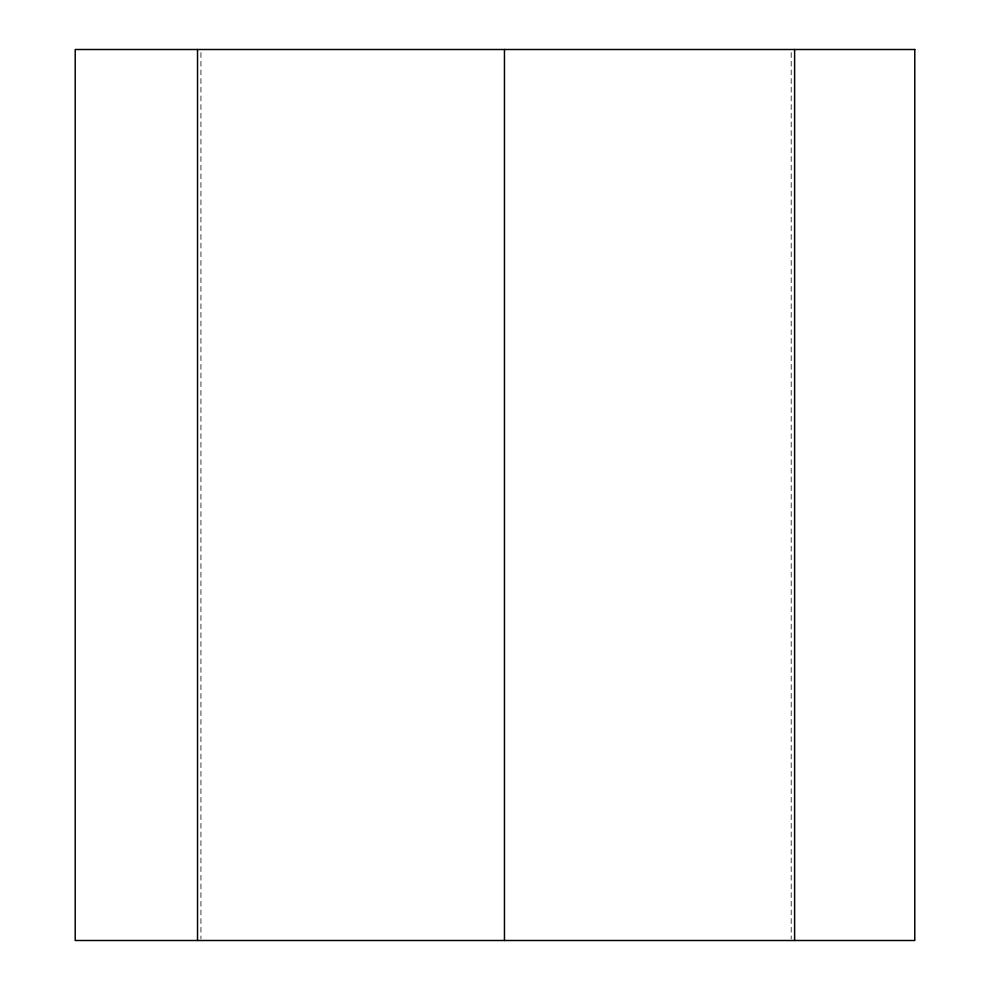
<?xml version="1.0" encoding="UTF-8"?>
<svg xmlns="http://www.w3.org/2000/svg" width="990" height="990" viewBox="0 0 990 990"><rect width="100%" height="100%" fill="white"/><g stroke="black" fill="none" stroke-linecap="round" stroke-linejoin="round"><path stroke-width="0.74" stroke-dasharray="4.95 3.71" d="M791.196 52.594L791.196 938.953M200.933 52.594L200.933 938.953"/><path stroke-width="1.49" d="M794.611 49.5L794.611 940.5M504.454 49.5L504.454 940.5M197.53 49.5L197.53 940.5M914.785 49.5L75.215 49.5L75.215 940.5L914.785 940.5L914.785 49.5"/></g></svg>
